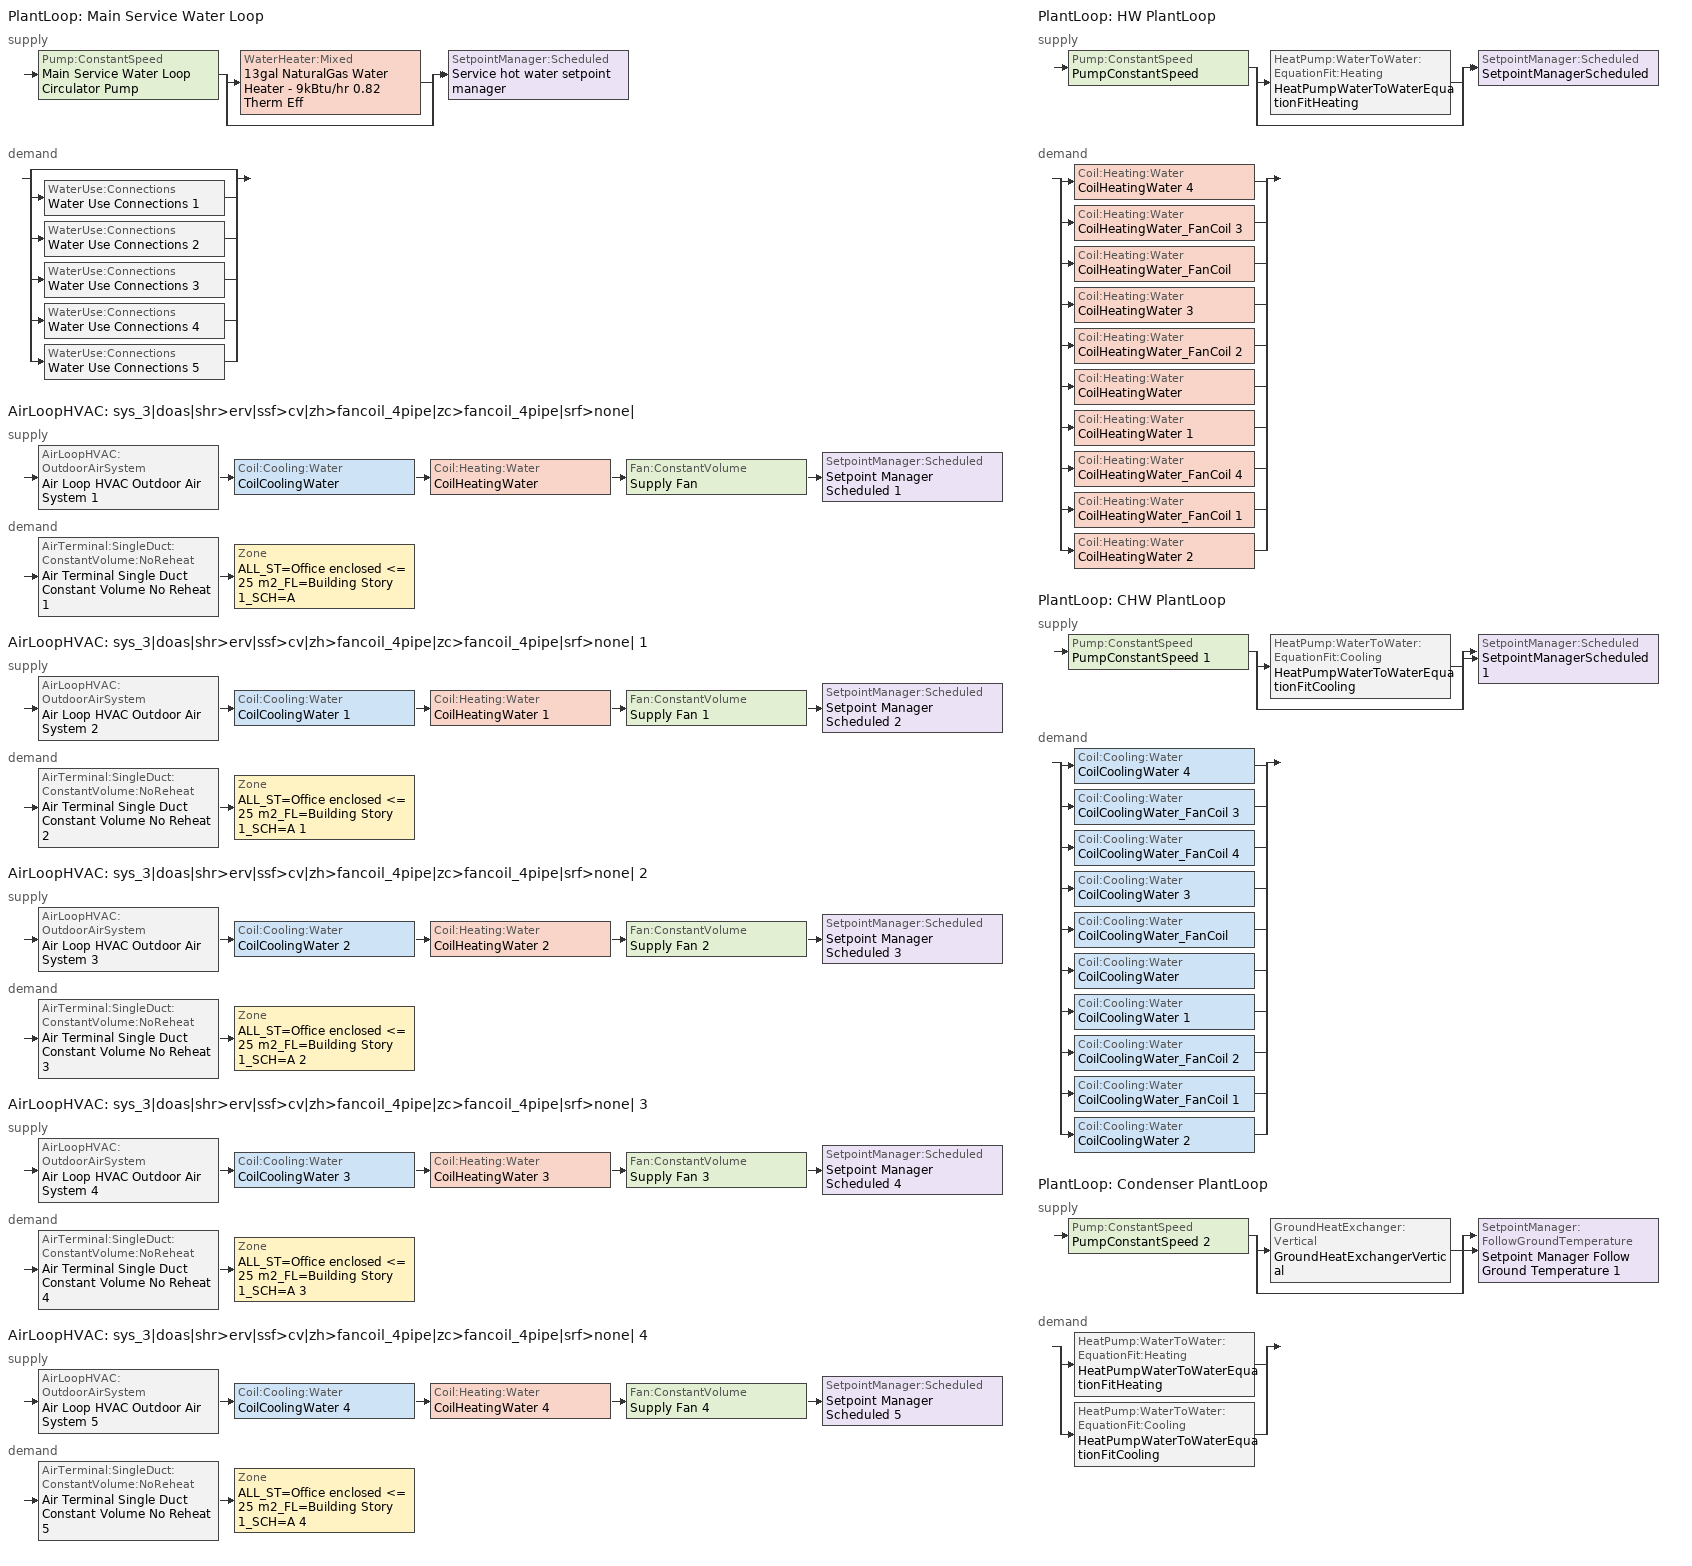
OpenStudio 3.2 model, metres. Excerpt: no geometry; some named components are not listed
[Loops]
PlantLoop 'Main Service Water Loop'
 supply: Pump:ConstantSpeed 'Main Service Water Loop Circulator Pump' > split
  | WaterHeater:Mixed '13gal NaturalGas Water Heater - 9kBtu/hr 0.82 Therm Eff'
  | bypass
  join > SetpointManager:Scheduled 'Service hot water setpoint manager'
 demand: split
  | bypass
  | WaterUse:Connections 'Water Use Connections 1'
  | WaterUse:Connections 'Water Use Connections 2'
  | WaterUse:Connections 'Water Use Connections 3'
  | WaterUse:Connections 'Water Use Connections 4'
  | WaterUse:Connections 'Water Use Connections 5'
AirLoopHVAC 'sys_3|doas|shr>erv|ssf>cv|zh>fancoil_4pipe|zc>fancoil_4pipe|srf>none|'
 supply: AirLoopHVAC:OutdoorAirSystem 'Air Loop HVAC Outdoor Air System 1' > Coil:Cooling:Water 'CoilCoolingWater' > Coil:Heating:Water 'CoilHeatingWater' > Fan:ConstantVolume 'Supply Fan' > SetpointManager:Scheduled 'Setpoint Manager Scheduled 1'
 demand: AirTerminal:SingleDuct:ConstantVolume:NoReheat 'Air Terminal Single Duct Constant Volume No Reheat 1' > Zone 'ALL_ST=Office enclosed <= 25 m2_FL=Building Story 1_SCH=A'
AirLoopHVAC 'sys_3|doas|shr>erv|ssf>cv|zh>fancoil_4pipe|zc>fancoil_4pipe|srf>none| 1'
 supply: AirLoopHVAC:OutdoorAirSystem 'Air Loop HVAC Outdoor Air System 2' > Coil:Cooling:Water 'CoilCoolingWater 1' > Coil:Heating:Water 'CoilHeatingWater 1' > Fan:ConstantVolume 'Supply Fan 1' > SetpointManager:Scheduled 'Setpoint Manager Scheduled 2'
 demand: AirTerminal:SingleDuct:ConstantVolume:NoReheat 'Air Terminal Single Duct Constant Volume No Reheat 2' > Zone 'ALL_ST=Office enclosed <= 25 m2_FL=Building Story 1_SCH=A 1'
AirLoopHVAC 'sys_3|doas|shr>erv|ssf>cv|zh>fancoil_4pipe|zc>fancoil_4pipe|srf>none| 2'
 supply: AirLoopHVAC:OutdoorAirSystem 'Air Loop HVAC Outdoor Air System 3' > Coil:Cooling:Water 'CoilCoolingWater 2' > Coil:Heating:Water 'CoilHeatingWater 2' > Fan:ConstantVolume 'Supply Fan 2' > SetpointManager:Scheduled 'Setpoint Manager Scheduled 3'
 demand: AirTerminal:SingleDuct:ConstantVolume:NoReheat 'Air Terminal Single Duct Constant Volume No Reheat 3' > Zone 'ALL_ST=Office enclosed <= 25 m2_FL=Building Story 1_SCH=A 2'
AirLoopHVAC 'sys_3|doas|shr>erv|ssf>cv|zh>fancoil_4pipe|zc>fancoil_4pipe|srf>none| 3'
 supply: AirLoopHVAC:OutdoorAirSystem 'Air Loop HVAC Outdoor Air System 4' > Coil:Cooling:Water 'CoilCoolingWater 3' > Coil:Heating:Water 'CoilHeatingWater 3' > Fan:ConstantVolume 'Supply Fan 3' > SetpointManager:Scheduled 'Setpoint Manager Scheduled 4'
 demand: AirTerminal:SingleDuct:ConstantVolume:NoReheat 'Air Terminal Single Duct Constant Volume No Reheat 4' > Zone 'ALL_ST=Office enclosed <= 25 m2_FL=Building Story 1_SCH=A 3'
AirLoopHVAC 'sys_3|doas|shr>erv|ssf>cv|zh>fancoil_4pipe|zc>fancoil_4pipe|srf>none| 4'
 supply: AirLoopHVAC:OutdoorAirSystem 'Air Loop HVAC Outdoor Air System 5' > Coil:Cooling:Water 'CoilCoolingWater 4' > Coil:Heating:Water 'CoilHeatingWater 4' > Fan:ConstantVolume 'Supply Fan 4' > SetpointManager:Scheduled 'Setpoint Manager Scheduled 5'
 demand: AirTerminal:SingleDuct:ConstantVolume:NoReheat 'Air Terminal Single Duct Constant Volume No Reheat 5' > Zone 'ALL_ST=Office enclosed <= 25 m2_FL=Building Story 1_SCH=A 4'
PlantLoop 'HW PlantLoop'
 supply: Pump:ConstantSpeed 'PumpConstantSpeed' > split
  | HeatPump:WaterToWater:EquationFit:Heating 'HeatPumpWaterToWaterEquationFitHeating'
  | bypass
  join > SetpointManager:Scheduled 'SetpointManagerScheduled'
 demand: split
  | Coil:Heating:Water 'CoilHeatingWater 4'
  | Coil:Heating:Water 'CoilHeatingWater_FanCoil 3'
  | Coil:Heating:Water 'CoilHeatingWater_FanCoil'
  | Coil:Heating:Water 'CoilHeatingWater 3'
  | Coil:Heating:Water 'CoilHeatingWater_FanCoil 2'
  | Coil:Heating:Water 'CoilHeatingWater'
  | Coil:Heating:Water 'CoilHeatingWater 1'
  | Coil:Heating:Water 'CoilHeatingWater_FanCoil 4'
  | Coil:Heating:Water 'CoilHeatingWater_FanCoil 1'
  | Coil:Heating:Water 'CoilHeatingWater 2'
PlantLoop 'CHW PlantLoop'
 supply: Pump:ConstantSpeed 'PumpConstantSpeed 1' > split
  | HeatPump:WaterToWater:EquationFit:Cooling 'HeatPumpWaterToWaterEquationFitCooling'
  | bypass
  join > SetpointManager:Scheduled 'SetpointManagerScheduled 1'
 demand: split
  | Coil:Cooling:Water 'CoilCoolingWater 4'
  | Coil:Cooling:Water 'CoilCoolingWater_FanCoil 3'
  | Coil:Cooling:Water 'CoilCoolingWater_FanCoil 4'
  | Coil:Cooling:Water 'CoilCoolingWater 3'
  | Coil:Cooling:Water 'CoilCoolingWater_FanCoil'
  | Coil:Cooling:Water 'CoilCoolingWater'
  | Coil:Cooling:Water 'CoilCoolingWater 1'
  | Coil:Cooling:Water 'CoilCoolingWater_FanCoil 2'
  | Coil:Cooling:Water 'CoilCoolingWater_FanCoil 1'
  | Coil:Cooling:Water 'CoilCoolingWater 2'
PlantLoop 'Condenser PlantLoop'
 supply: Pump:ConstantSpeed 'PumpConstantSpeed 2' > split
  | GroundHeatExchanger:Vertical 'GroundHeatExchangerVertical'
  | bypass
  join > SetpointManager:FollowGroundTemperature 'Setpoint Manager Follow Ground Temperature 1'
 demand: split
  | HeatPump:WaterToWater:EquationFit:Heating 'HeatPumpWaterToWaterEquationFitHeating'
  | HeatPump:WaterToWater:EquationFit:Cooling 'HeatPumpWaterToWaterEquationFitCooling'
[Sizing:Zone] Zone Cooling Design Supply Air Temperature Input Method=SupplyAirTemperature; Zone Cooling Design Supply Air Temperature {C}=13; Zone Cooling Design Supply Air Temperature Difference {deltaC}=11.11; Zone Heating Design Supply Air Temperature Input Method=SupplyAirTemperature; Zone Heating Design Supply Air Temperature {C}=43; Zone Heating Design Supply Air Temperature Difference {deltaC}=11.11; Zone Cooling Design Supply Air Humidity Ratio {kg-H2O/kg-air}=0.0085; Zone Heating Design Supply Air Humidity Ratio {kg-H2O/kg-air}=0.008; Zone Heating Sizing Factor=1.3; Zone Cooling Sizing Factor=1.1; Cooling Design Air Flow Method=DesignDay; Heating Design Air Flow Method=DesignDay; Account for Dedicated Outdoor Air System=No; Dedicated Outdoor Air System Control Strategy=NeutralSupplyAir; Dedicated Outdoor Air Low Setpoint Temperature for Design {C}=autosize; Dedicated Outdoor Air High Setpoint Temperature for Design {C}=autosize
ALL_ST=Office enclosed <= 25 m2_FL=Building Story 1_SCH=A; ALL_ST=Office enclosed <= 25 m2_FL=Building Story 1_SCH=A 1; ALL_ST=Office enclosed <= 25 m2_FL=Building Story 1_SCH=A 2; ALL_ST=Office enclosed <= 25 m2_FL=Building Story 1_SCH=A 3; ALL_ST=Office enclosed <= 25 m2_FL=Building Story 1_SCH=A 4
[Zone equipment]
ALL_ST=Office enclosed <= 25 m2_FL=Building Story 1_SCH=A: Air Terminal Single Duct Constant Volume No Reheat 1, ZoneHVACFourPipeFanCoil
ALL_ST=Office enclosed <= 25 m2_FL=Building Story 1_SCH=A 1: Air Terminal Single Duct Constant Volume No Reheat 2, ZoneHVACFourPipeFanCoil 1
ALL_ST=Office enclosed <= 25 m2_FL=Building Story 1_SCH=A 2: Air Terminal Single Duct Constant Volume No Reheat 3, ZoneHVACFourPipeFanCoil 2
ALL_ST=Office enclosed <= 25 m2_FL=Building Story 1_SCH=A 3: Air Terminal Single Duct Constant Volume No Reheat 4, ZoneHVACFourPipeFanCoil 3
ALL_ST=Office enclosed <= 25 m2_FL=Building Story 1_SCH=A 4: Air Terminal Single Duct Constant Volume No Reheat 5, ZoneHVACFourPipeFanCoil 4
[PlantLoop] Glycol Concentration=0; Plant Loop Volume {m3}=Autocalculate; Load Distribution Scheme=Optimal
Main Service Water Loop: Maximum Loop Temperature {C}=60; Minimum Loop Temperature {C}=10
HW PlantLoop; CHW PlantLoop: 
Condenser PlantLoop: Fluid Type=Water; Maximum Loop Flow Rate {m3/s}=0.001111
[Sizing:Plant] Sizing Option=NonCoincident; Zone Timesteps in Averaging Window=1; Coincident Sizing Factor Mode=None
Name | Loop Type | Design Loop Exit Temperature {C} | Loop Design Temperature Difference {deltaC}
Main Service Water Loop | Heating | 60 | 5
HW PlantLoop | Heating | 50 | 10
CHW PlantLoop | Cooling | 7 | 6
Condenser PlantLoop | Condenser | 82 | 11
[SetpointManager:Scheduled] Control Variable=Temperature
Name | Schedule
Service hot water setpoint manager | Service Water Loop Temp - 140F
Setpoint Manager Scheduled 1 | Schedule Ruleset 18
Setpoint Manager Scheduled 2 | Schedule Ruleset 19
Setpoint Manager Scheduled 3 | Schedule Ruleset 20
Setpoint Manager Scheduled 4 | Schedule Ruleset 21
Setpoint Manager Scheduled 5 | Schedule Ruleset 22
SetpointManagerScheduled | Schedule Constant 1
SetpointManagerScheduled 1 | Schedule Constant 2
[Pump:ConstantSpeed] Rated Flow Rate {m3/s}=autosize; Rated Power Consumption {W}=autosize; Fraction of Motor Inefficiencies to Fluid Stream=0; Pump Control Type=Intermittent; Design Power Sizing Method=PowerPerFlowPerPressure; Design Electric Power per Unit Flow Rate {W/(m3/s)}=348701.1; Design Shaft Power per Unit Flow Rate per Unit Head {W-s/m3-Pa}=1.28205
Name | Rated Pump Head {Pa} | Motor Efficiency
Main Service Water Loop Circulator Pump | 410.142 | 0.7
PumpConstantSpeed | 613281 | 0.855
PumpConstantSpeed 1 | 367969 | 0.855
PumpConstantSpeed 2 | 480151 | 0.855
[WaterHeater:Mixed]
13gal NaturalGas Water Heater - 9kBtu/hr 0.82 Therm Eff: Tank Volume {m3}=0.0483791; Setpoint Temperature Schedule=Service Water Loop Temp - 140F; Deadband Temperature Difference {deltaC}=2; Maximum Temperature Limit {C}=60; Heater Control Type=Cycle; Heater Maximum Capacity {W}=2527.81; Heater Fuel Type=NaturalGas; Heater Thermal Efficiency=0.82; Part Load Factor Curve=SWH-EFFFPLR-NECB2011; Off Cycle Parasitic Fuel Consumption Rate {W}=12.8625; Off Cycle Parasitic Fuel Type=NaturalGas; Off Cycle Parasitic Heat Fraction to Tank=0.8; On Cycle Parasitic Fuel Consumption Rate {W}=12.8625; On Cycle Parasitic Fuel Type=NaturalGas; On Cycle Parasitic Heat Fraction to Tank=0; Ambient Temperature Indicator=Schedule; Ambient Temperature Schedule=Water Heater Ambient Temp Schedule - 70.0f; Off Cycle Loss Coefficient to Ambient Temperature {W/K}=0.503439; On Cycle Loss Coefficient to Ambient Temperature {W/K}=0.503439; Use Side Effectiveness=1; Source Side Effectiveness=1; Use Side Design Flow Rate {m3/s}=autosize; Source Side Design Flow Rate {m3/s}=autosize; Indirect Water Heating Recovery Time {hr}=1.5; Source Side Flow Control Mode=IndirectHeatPrimarySetpoint
[WaterHeater:Sizing]
13gal NaturalGas Water Heater - 9kBtu/hr 0.82 Therm Eff: Design Mode=PeakDraw; Time Storage Can Meet Peak Draw {hr}=0.538503; Time for Tank Recovery {hr}=0; Nominal Tank Volume for Autosizing Plant Connections {m3}=1
[WaterUse:Connections] Drain Water Heat Exchanger Type=None; Drain Water Heat Exchanger Destination=Plant
Name | Water Use Equipment Name 1
Water Use Connections 1 | Core_zn Service Water Use 0.06gal/min
Water Use Connections 2 | Perimeter_zn_1 Service Water Use 0.04gal/min
Water Use Connections 3 | Perimeter_zn_2 Service Water Use 0.03gal/min
Water Use Connections 4 | Perimeter_zn_3 Service Water Use 0.04gal/min
Water Use Connections 5 | Perimeter_zn_4 Service Water Use 0.03gal/min
[WaterUse:Equipment:Definition]
Name | Peak Flow Rate {m3/s} | Target Temperature Schedule | Sensible Fraction Schedule | Latent Fraction Schedule
Core_zn Service Water Use Def 0.06gal/min | 3.57689e-06 | Schedule Ruleset 5 | Schedule Ruleset 3 | Schedule Ruleset 4
Perimeter_zn_1 Service Water Use Def 0.04gal/min | 2.71152e-06 | Schedule Ruleset 8 | Schedule Ruleset 6 | Schedule Ruleset 7
Perimeter_zn_2 Service Water Use Def 0.03gal/min | 1.60851e-06 | Schedule Ruleset 11 | Schedule Ruleset 9 | Schedule Ruleset 10
Perimeter_zn_3 Service Water Use Def 0.04gal/min | 2.71152e-06 | Schedule Ruleset 14 | Schedule Ruleset 12 | Schedule Ruleset 13
Perimeter_zn_4 Service Water Use Def 0.03gal/min | 1.60851e-06 | Schedule Ruleset 17 | Schedule Ruleset 15 | Schedule Ruleset 16
[WaterUse:Equipment] Flow Rate Fraction Schedule=NECB-A-Service Water Heating
Name | Water Use Equipment Definition | Space
Core_zn Service Water Use 0.06gal/min | Core_zn Service Water Use Def 0.06gal/min | Core_ZN
Perimeter_zn_1 Service Water Use 0.04gal/min | Perimeter_zn_1 Service Water Use Def 0.04gal/min | Perimeter_ZN_1
Perimeter_zn_2 Service Water Use 0.03gal/min | Perimeter_zn_2 Service Water Use Def 0.03gal/min | Perimeter_ZN_2
Perimeter_zn_3 Service Water Use 0.04gal/min | Perimeter_zn_3 Service Water Use Def 0.04gal/min | Perimeter_ZN_3
Perimeter_zn_4 Service Water Use 0.03gal/min | Perimeter_zn_4 Service Water Use Def 0.03gal/min | Perimeter_ZN_4
[AirLoopHVAC] Design Supply Air Flow Rate {m3/s}=autosize; Design Return Air Flow Fraction of Supply Air Flow=1
Name | Availability Schedule
sys_3|doas|shr>erv|ssf>cv|zh>fancoil_4pipe|zc>fancoil_4pipe|srf>none| | sys_3|doas|shr>none|ssf>cv|zh>fancoil_4pipe|zc>fancoil_4pipe|srf>none| Occ Sch
sys_3|doas|shr>erv|ssf>cv|zh>fancoil_4pipe|zc>fancoil_4pipe|srf>none| 1 | sys_3|doas|shr>none|ssf>cv|zh>fancoil_4pipe|zc>fancoil_4pipe|srf>none| 1 Occ Sch
sys_3|doas|shr>erv|ssf>cv|zh>fancoil_4pipe|zc>fancoil_4pipe|srf>none| 2 | sys_3|doas|shr>none|ssf>cv|zh>fancoil_4pipe|zc>fancoil_4pipe|srf>none| 2 Occ Sch
sys_3|doas|shr>erv|ssf>cv|zh>fancoil_4pipe|zc>fancoil_4pipe|srf>none| 3 | sys_3|doas|shr>none|ssf>cv|zh>fancoil_4pipe|zc>fancoil_4pipe|srf>none| 3 Occ Sch
sys_3|doas|shr>erv|ssf>cv|zh>fancoil_4pipe|zc>fancoil_4pipe|srf>none| 4 | sys_3|doas|shr>none|ssf>cv|zh>fancoil_4pipe|zc>fancoil_4pipe|srf>none| 4 Occ Sch
[Sizing:System] Type of Load to Size On=VentilationRequirement; Design Outdoor Air Flow Rate {m3/s}=Autosize; Central Heating Maximum System Air Flow Ratio=1; Preheat Design Temperature {C}=7; Preheat Design Humidity Ratio {kg-H2O/kg-Air}=0.008; Precool Design Temperature {C}=13; Precool Design Humidity Ratio {kg-H2O/kg-Air}=0.008; Central Cooling Design Supply Air Temperature {C}=19.9; Central Heating Design Supply Air Temperature {C}=20; Sizing Option=NonCoincident; 100% Outdoor Air in Cooling=Yes; 100% Outdoor Air in Heating=Yes; Central Cooling Design Supply Air Humidity Ratio {kg-H2O/kg-Air}=0.0085; Central Heating Design Supply Air Humidity Ratio {kg-H2O/kg-Air}=0.008; Cooling Design Air Flow Method=DesignDay; Cooling Design Air Flow Rate {m3/s}=0; Heating Design Air Flow Method=DesignDay; Heating Design Air Flow Rate {m3/s}=0; System Outdoor Air Method=ZoneSum; Zone Maximum Outdoor Air Fraction=1; Cooling Supply Air Flow Rate Per Floor Area {m3/s-m2}=0.00996765; Cooling Fraction of Autosized Cooling Supply Air Flow Rate=1; Cooling Supply Air Flow Rate Per Unit Cooling Capacity {m3/s-W}=3.94755e-05; Heating Supply Air Flow Rate Per Floor Area {m3/s-m2}=0.00996765; Heating Fraction of Autosized Heating Supply Air Flow Rate=1; Heating Fraction of Autosized Cooling Supply Air Flow Rate=1; Heating Supply Air Flow Rate Per Unit Heating Capacity {m3/s-W}=3.15882e-05; Cooling Design Capacity Method=CoolingDesignCapacity; Cooling Design Capacity {W}=autosize; Cooling Design Capacity Per Floor Area {W/m2}=234.7; Fraction of Autosized Cooling Design Capacity=1; Heating Design Capacity Method=HeatingDesignCapacity; Heating Design Capacity {W}=autosize; Heating Design Capacity Per Floor Area {W/m2}=157; Fraction of Autosized Heating Design Capacity=1; Central Cooling Capacity Control Method=OnOff
sys_3|doas|shr>erv|ssf>cv|zh>fancoil_4pipe|zc>fancoil_4pipe|srf>none|; sys_3|doas|shr>erv|ssf>cv|zh>fancoil_4pipe|zc>fancoil_4pipe|srf>none| 1; sys_3|doas|shr>erv|ssf>cv|zh>fancoil_4pipe|zc>fancoil_4pipe|srf>none| 2; sys_3|doas|shr>erv|ssf>cv|zh>fancoil_4pipe|zc>fancoil_4pipe|srf>none| 3; sys_3|doas|shr>erv|ssf>cv|zh>fancoil_4pipe|zc>fancoil_4pipe|srf>none| 4
[Fan:ConstantVolume] Availability Schedule=Always On Discrete; Fan Total Efficiency=0.39975; Pressure Rise {Pa}=640; Maximum Flow Rate {m3/s}=AutoSize; Motor Efficiency=0.615
Supply Fan; Supply Fan 1; Supply Fan 2; Supply Fan 3; Supply Fan 4
[Coil:Heating:Water] Availability Schedule=Always On Discrete
CoilHeatingWater; CoilHeatingWater_FanCoil; CoilHeatingWater 1; CoilHeatingWater_FanCoil 1; CoilHeatingWater 2; CoilHeatingWater_FanCoil 2; CoilHeatingWater 3; CoilHeatingWater_FanCoil 3; CoilHeatingWater 4; CoilHeatingWater_FanCoil 4
[Coil:Cooling:Water] Availability Schedule=Always On Discrete
CoilCoolingWater; CoilCoolingWater_FanCoil; CoilCoolingWater 1; CoilCoolingWater_FanCoil 1; CoilCoolingWater 2; CoilCoolingWater_FanCoil 2; CoilCoolingWater 3; CoilCoolingWater_FanCoil 3; CoilCoolingWater 4; CoilCoolingWater_FanCoil 4
[Controller:OutdoorAir] Minimum Outdoor Air Flow Rate {m3/s}=autosize; Maximum Outdoor Air Flow Rate {m3/s}=Autosize; Economizer Control Type=NoEconomizer; Economizer Control Action Type=ModulateFlow; Economizer Maximum Limit Dry-Bulb Temperature {C}=28; Economizer Maximum Limit Enthalpy {J/kg}=64000; Economizer Minimum Limit Dry-Bulb Temperature {C}=-100; Lockout Type=NoLockout; Minimum Limit Type=FixedMinimum; High Humidity Control=No; Heat Recovery Bypass Control Type=BypassWhenWithinEconomizerLimits
Name | Minimum Outdoor Air Schedule | Controller Mechanical Ventilation
Controller Outdoor Air 1 | sys_3|doas|shr>none|ssf>cv|zh>fancoil_4pipe|zc>fancoil_4pipe|srf>none| Occ Sch | Controller Mechanical Ventilation 1
Controller Outdoor Air 2 | sys_3|doas|shr>none|ssf>cv|zh>fancoil_4pipe|zc>fancoil_4pipe|srf>none| 1 Occ Sch | Controller Mechanical Ventilation 2
Controller Outdoor Air 3 | sys_3|doas|shr>none|ssf>cv|zh>fancoil_4pipe|zc>fancoil_4pipe|srf>none| 2 Occ Sch | Controller Mechanical Ventilation 3
Controller Outdoor Air 4 | sys_3|doas|shr>none|ssf>cv|zh>fancoil_4pipe|zc>fancoil_4pipe|srf>none| 3 Occ Sch | Controller Mechanical Ventilation 4
Controller Outdoor Air 5 | sys_3|doas|shr>none|ssf>cv|zh>fancoil_4pipe|zc>fancoil_4pipe|srf>none| 4 Occ Sch | Controller Mechanical Ventilation 5
[Controller:MechanicalVentilation] Availability Schedule=Always On Discrete
Controller Mechanical Ventilation 1; Controller Mechanical Ventilation 2; Controller Mechanical Ventilation 3; Controller Mechanical Ventilation 4; Controller Mechanical Ventilation 5
[AirLoopHVAC:OutdoorAirSystem]
Name | Controller
Air Loop HVAC Outdoor Air System 1 | Controller Outdoor Air 1
Air Loop HVAC Outdoor Air System 2 | Controller Outdoor Air 2
Air Loop HVAC Outdoor Air System 3 | Controller Outdoor Air 3
Air Loop HVAC Outdoor Air System 4 | Controller Outdoor Air 4
Air Loop HVAC Outdoor Air System 5 | Controller Outdoor Air 5
[AirTerminal:SingleDuct:ConstantVolume:NoReheat] Availability Schedule=Always On Discrete; Maximum Air Flow Rate {m3/s}=AutoSize
Air Terminal Single Duct Constant Volume No Reheat 1; Air Terminal Single Duct Constant Volume No Reheat 2; Air Terminal Single Duct Constant Volume No Reheat 3; Air Terminal Single Duct Constant Volume No Reheat 4; Air Terminal Single Duct Constant Volume No Reheat 5
[Fan:OnOff] Availability Schedule=Always On Discrete; Fan Total Efficiency=0.39975; Pressure Rise {Pa}=270.9; Maximum Flow Rate {m3/s}=autosize; Motor Efficiency=0.615; Motor In Airstream Fraction=1
Name | Fan Power Ratio Function of Speed Ratio Curve | Fan Efficiency Ratio Function of Speed Ratio Curve
FanOnOff | Fan On Off Power Curve | Fan On Off Efficiency Curve
FanOnOff 1 | Fan On Off Power Curve 1 | Fan On Off Efficiency Curve 1
FanOnOff 2 | Fan On Off Power Curve 2 | Fan On Off Efficiency Curve 2
FanOnOff 3 | Fan On Off Power Curve 3 | Fan On Off Efficiency Curve 3
FanOnOff 4 | Fan On Off Power Curve 4 | Fan On Off Efficiency Curve 4
[ZoneHVAC:FourPipeFanCoil] Availability Schedule=Always On Discrete; Capacity Control Method=CyclingFan; Maximum Supply Air Flow Rate {m3/s}=autosize; Maximum Outdoor Air Flow Rate {m3/s}=1e-06; Maximum Cold Water Flow Rate {m3/s}=autosize; Maximum Hot Water Flow Rate {m3/s}=autosize; Minimum Supply Air Temperature in Cooling Mode {C}=autosize; Maximum Supply Air Temperature in Heating Mode {C}=autosize
Name | Supply Air Fan | Cooling Coil | Heating Coil
ZoneHVACFourPipeFanCoil | FanOnOff | CoilCoolingWater_FanCoil | CoilHeatingWater_FanCoil
ZoneHVACFourPipeFanCoil 1 | FanOnOff 1 | CoilCoolingWater_FanCoil 1 | CoilHeatingWater_FanCoil 1
ZoneHVACFourPipeFanCoil 2 | FanOnOff 2 | CoilCoolingWater_FanCoil 2 | CoilHeatingWater_FanCoil 2
ZoneHVACFourPipeFanCoil 3 | FanOnOff 3 | CoilCoolingWater_FanCoil 3 | CoilHeatingWater_FanCoil 3
ZoneHVACFourPipeFanCoil 4 | FanOnOff 4 | CoilCoolingWater_FanCoil 4 | CoilHeatingWater_FanCoil 4
[HeatPump:WaterToWater:EquationFit:Heating]
HeatPumpWaterToWaterEquationFitHeating: Reference Load Side Flow Rate {m3/s}=Autosize; Reference Source Side Flow Rate {m3/s}=Autosize; Reference Heating Capacity {W}=Autosize; Reference Heating Power Consumption {W}=Autosize; Heating Capacity Curve=Curve Quad Linear 1; Heating Compressor Power Curve=Curve Quad Linear 1; Reference Coefficient of Performance {W/W}=7.5; Sizing Factor=1
[Controller:WaterCoil] Minimum Actuated Flow {m3/s}=0
Name | Water Coil | Action | Controller Convergence Tolerance {deltaC}
Controller Water Coil 1 | CoilHeatingWater 4 | Normal | 0.0001
Controller Water Coil 2 | CoilHeatingWater 3 | Normal | 0.0001
Controller Water Coil 3 | CoilHeatingWater | Normal | 0.0001
Controller Water Coil 4 | CoilHeatingWater 1 | Normal | 0.0001
Controller Water Coil 5 | CoilHeatingWater 2 | Normal | 0.0001
Controller Water Coil 6 | CoilCoolingWater 4 | Reverse
Controller Water Coil 7 | CoilCoolingWater 3 | Reverse
Controller Water Coil 8 | CoilCoolingWater | Reverse
Controller Water Coil 9 | CoilCoolingWater 1 | Reverse
Controller Water Coil 10 | CoilCoolingWater 2 | Reverse
[HeatPump:WaterToWater:EquationFit:Cooling]
HeatPumpWaterToWaterEquationFitCooling: Reference Load Side Flow Rate {m3/s}=Autosize; Reference Source Side Flow Rate {m3/s}=Autosize; Reference Cooling Capacity {W}=Autosize; Reference Cooling Power Consumption {W}=Autosize; Cooling Capacity Curve=Curve Quad Linear 3; Cooling Compressor Power Curve=Curve Quad Linear 4; Reference Coefficient of Performance {W/W}=8; Sizing Factor=1
[SetpointManager:FollowGroundTemperature]
Setpoint Manager Follow Ground Temperature 1: Control Variable=Temperature; Offset Temperature Difference {deltaC}=0; Maximum Setpoint Temperature {C}=80; Minimum Setpoint Temperature {C}=10
[Schedule:Constant]
Name | Value
Always On Discrete | 1
Schedule Constant 1 | 50
Schedule Constant 2 | 7
[Schedule:Ruleset]
Name | Default Day Schedule | Summer Design Day Schedule | Winter Design Day Schedule
Service Water Loop Temp - 140F | Service Water Loop Temp - 140F Default
Water Heater Ambient Temp Schedule - 70.0f | Water Heater Ambient Temp Schedule - 70.0f Default
Schedule Ruleset 3 | Schedule Day 5
Schedule Ruleset 4 | Schedule Day 6
Schedule Ruleset 5 | Schedule Day 7
NECB-A-Service Water Heating | NECB-A-Service Water Heating Default
Schedule Ruleset 6 | Schedule Day 8
Schedule Ruleset 7 | Schedule Day 9
Schedule Ruleset 8 | Schedule Day 10
Schedule Ruleset 9 | Schedule Day 11
Schedule Ruleset 10 | Schedule Day 12
Schedule Ruleset 11 | Schedule Day 13
Schedule Ruleset 12 | Schedule Day 14
Schedule Ruleset 13 | Schedule Day 15
Schedule Ruleset 14 | Schedule Day 16
Schedule Ruleset 15 | Schedule Day 17
Schedule Ruleset 16 | Schedule Day 18
Schedule Ruleset 17 | Schedule Day 19
Schedule Ruleset 18 | Schedule Day 20
Schedule Ruleset 19 | Schedule Day 21
Schedule Ruleset 20 | Schedule Day 22
Schedule Ruleset 21 | Schedule Day 23
Schedule Ruleset 22 | Schedule Day 24
sys_3|doas|shr>none|ssf>cv|zh>fancoil_4pipe|zc>fancoil_4pipe|srf>none| Occ Sch | sys_3|doas|shr>none|ssf>cv|zh>fancoil_4pipe|zc>fancoil_4pipe|srf>none| Occ Sch Default | sys_3|doas|shr>none|ssf>cv|zh>fancoil_4pipe|zc>fancoil_4pipe|srf>none| Occ Sch Summer Design Day | sys_3|doas|shr>none|ssf>cv|zh>fancoil_4pipe|zc>fancoil_4pipe|srf>none| Occ Sch Winter Design Day
sys_3|doas|shr>none|ssf>cv|zh>fancoil_4pipe|zc>fancoil_4pipe|srf>none| 1 Occ Sch | sys_3|doas|shr>none|ssf>cv|zh>fancoil_4pipe|zc>fancoil_4pipe|srf>none| 1 Occ Sch Default | sys_3|doas|shr>none|ssf>cv|zh>fancoil_4pipe|zc>fancoil_4pipe|srf>none| 1 Occ Sch Summer Design Day | sys_3|doas|shr>none|ssf>cv|zh>fancoil_4pipe|zc>fancoil_4pipe|srf>none| 1 Occ Sch Winter Design Day
sys_3|doas|shr>none|ssf>cv|zh>fancoil_4pipe|zc>fancoil_4pipe|srf>none| 2 Occ Sch | sys_3|doas|shr>none|ssf>cv|zh>fancoil_4pipe|zc>fancoil_4pipe|srf>none| 2 Occ Sch Default | sys_3|doas|shr>none|ssf>cv|zh>fancoil_4pipe|zc>fancoil_4pipe|srf>none| 2 Occ Sch Summer Design Day | sys_3|doas|shr>none|ssf>cv|zh>fancoil_4pipe|zc>fancoil_4pipe|srf>none| 2 Occ Sch Winter Design Day
sys_3|doas|shr>none|ssf>cv|zh>fancoil_4pipe|zc>fancoil_4pipe|srf>none| 3 Occ Sch | sys_3|doas|shr>none|ssf>cv|zh>fancoil_4pipe|zc>fancoil_4pipe|srf>none| 3 Occ Sch Default | sys_3|doas|shr>none|ssf>cv|zh>fancoil_4pipe|zc>fancoil_4pipe|srf>none| 3 Occ Sch Summer Design Day | sys_3|doas|shr>none|ssf>cv|zh>fancoil_4pipe|zc>fancoil_4pipe|srf>none| 3 Occ Sch Winter Design Day
sys_3|doas|shr>none|ssf>cv|zh>fancoil_4pipe|zc>fancoil_4pipe|srf>none| 4 Occ Sch | sys_3|doas|shr>none|ssf>cv|zh>fancoil_4pipe|zc>fancoil_4pipe|srf>none| 4 Occ Sch Default | sys_3|doas|shr>none|ssf>cv|zh>fancoil_4pipe|zc>fancoil_4pipe|srf>none| 4 Occ Sch Summer Design Day | sys_3|doas|shr>none|ssf>cv|zh>fancoil_4pipe|zc>fancoil_4pipe|srf>none| 4 Occ Sch Winter Design Day
[Schedule:Day]
Service Water Loop Temp - 140F Default; Schedule Day 7; Schedule Day 10; Schedule Day 13; Schedule Day 16; Schedule Day 19: 24, 0, 60
Water Heater Ambient Temp Schedule - 70.0f Default: 24, 0, 21.1111
Schedule Day 5; Schedule Day 8; Schedule Day 11; Schedule Day 14; Schedule Day 17: 24, 0, 0.2
Schedule Day 6; NECB-A-Service Water Heating Sat Day; NECB-A-Service Water Heating Sun|Hol Day; Schedule Day 9; Schedule Day 12; Schedule Day 15; Schedule Day 18: 24, 0, 0.05
NECB-A-Service Water Heating Default; NECB-A-Service Water Heating Default|Wkdy Day: 7, 0, 0.05, 8, 0, 0.1, 10, 0, 0.5, 16, 0, 0.9, 17, 0, 0.7, 18, 0, 0.5, 19, 0, 0.3, 22, 0, 0.2, 24, 0, 0.05
Schedule Day 20; Schedule Day 21; Schedule Day 22; Schedule Day 23; Schedule Day 24: 24, 0, 20
sys_3|doas|shr>none|ssf>cv|zh>fancoil_4pipe|zc>fancoil_4pipe|srf>none| Occ Sch Default; sys_3|doas|shr>none|ssf>cv|zh>fancoil_4pipe|zc>fancoil_4pipe|srf>none| 1 Occ Sch Default; sys_3|doas|shr>none|ssf>cv|zh>fancoil_4pipe|zc>fancoil_4pipe|srf>none| 2 Occ Sch Default; sys_3|doas|shr>none|ssf>cv|zh>fancoil_4pipe|zc>fancoil_4pipe|srf>none| 3 Occ Sch Default; sys_3|doas|shr>none|ssf>cv|zh>fancoil_4pipe|zc>fancoil_4pipe|srf>none| 4 Occ Sch Default: 8, 0, 0, 19, 0, 1, 24, 0, 0
sys_3|doas|shr>none|ssf>cv|zh>fancoil_4pipe|zc>fancoil_4pipe|srf>none| Occ Sch Winter Design Day; sys_3|doas|shr>none|ssf>cv|zh>fancoil_4pipe|zc>fancoil_4pipe|srf>none| Occ Sch Summer Design Day; sys_3|doas|shr>none|ssf>cv|zh>fancoil_4pipe|zc>fancoil_4pipe|srf>none| 1 Occ Sch Winter Design Day; sys_3|doas|shr>none|ssf>cv|zh>fancoil_4pipe|zc>fancoil_4pipe|srf>none| 1 Occ Sch Summer Design Day; sys_3|doas|shr>none|ssf>cv|zh>fancoil_4pipe|zc>fancoil_4pipe|srf>none| 2 Occ Sch Winter Design Day; sys_3|doas|shr>none|ssf>cv|zh>fancoil_4pipe|zc>fancoil_4pipe|srf>none| 2 Occ Sch Summer Design Day; sys_3|doas|shr>none|ssf>cv|zh>fancoil_4pipe|zc>fancoil_4pipe|srf>none| 3 Occ Sch Winter Design Day; sys_3|doas|shr>none|ssf>cv|zh>fancoil_4pipe|zc>fancoil_4pipe|srf>none| 3 Occ Sch Summer Design Day; sys_3|doas|shr>none|ssf>cv|zh>fancoil_4pipe|zc>fancoil_4pipe|srf>none| 4 Occ Sch Winter Design Day; sys_3|doas|shr>none|ssf>cv|zh>fancoil_4pipe|zc>fancoil_4pipe|srf>none| 4 Occ Sch Summer Design Day: 24, 0, 1
sys_3|doas|shr>none|ssf>cv|zh>fancoil_4pipe|zc>fancoil_4pipe|srf>none| Occ Sch Sunday; sys_3|doas|shr>none|ssf>cv|zh>fancoil_4pipe|zc>fancoil_4pipe|srf>none| 1 Occ Sch Sunday; sys_3|doas|shr>none|ssf>cv|zh>fancoil_4pipe|zc>fancoil_4pipe|srf>none| 2 Occ Sch Sunday; sys_3|doas|shr>none|ssf>cv|zh>fancoil_4pipe|zc>fancoil_4pipe|srf>none| 3 Occ Sch Sunday; sys_3|doas|shr>none|ssf>cv|zh>fancoil_4pipe|zc>fancoil_4pipe|srf>none| 4 Occ Sch Sunday: 24, 0, 0
[Schedule:Rule] Date Specification Type=DateRange; Start Month=1; Start Day=1; End Month=12; End Day=31
Name | Schedule Ruleset | Rule Order | Day Schedule | Apply Monday | Apply Tuesday | Apply Wednesday | Apply Thursday | Apply Friday | Apply Saturday | Apply Sunday
Schedule Rule 17 | NECB-A-Service Water Heating | 2 | NECB-A-Service Water Heating Default|Wkdy Day | Yes | Yes | Yes | Yes | Yes
Schedule Rule 18 | NECB-A-Service Water Heating | 1 | NECB-A-Service Water Heating Sat Day |  |  |  |  |  | Yes
Schedule Rule 19 | NECB-A-Service Water Heating | 0 | NECB-A-Service Water Heating Sun|Hol Day |  |  |  |  |  |  | Yes
sys_3|doas|shr>none|ssf>cv|zh>fancoil_4pipe|zc>fancoil_4pipe|srf>none| Occ Sch Sunday Rule | sys_3|doas|shr>none|ssf>cv|zh>fancoil_4pipe|zc>fancoil_4pipe|srf>none| Occ Sch | 0 | sys_3|doas|shr>none|ssf>cv|zh>fancoil_4pipe|zc>fancoil_4pipe|srf>none| Occ Sch Sunday |  |  |  |  |  | Yes | Yes
sys_3|doas|shr>none|ssf>cv|zh>fancoil_4pipe|zc>fancoil_4pipe|srf>none| 1 Occ Sch Sunday Rule | sys_3|doas|shr>none|ssf>cv|zh>fancoil_4pipe|zc>fancoil_4pipe|srf>none| 1 Occ Sch | 0 | sys_3|doas|shr>none|ssf>cv|zh>fancoil_4pipe|zc>fancoil_4pipe|srf>none| 1 Occ Sch Sunday |  |  |  |  |  | Yes | Yes
sys_3|doas|shr>none|ssf>cv|zh>fancoil_4pipe|zc>fancoil_4pipe|srf>none| 2 Occ Sch Sunday Rule | sys_3|doas|shr>none|ssf>cv|zh>fancoil_4pipe|zc>fancoil_4pipe|srf>none| 2 Occ Sch | 0 | sys_3|doas|shr>none|ssf>cv|zh>fancoil_4pipe|zc>fancoil_4pipe|srf>none| 2 Occ Sch Sunday |  |  |  |  |  | Yes | Yes
sys_3|doas|shr>none|ssf>cv|zh>fancoil_4pipe|zc>fancoil_4pipe|srf>none| 3 Occ Sch Sunday Rule | sys_3|doas|shr>none|ssf>cv|zh>fancoil_4pipe|zc>fancoil_4pipe|srf>none| 3 Occ Sch | 0 | sys_3|doas|shr>none|ssf>cv|zh>fancoil_4pipe|zc>fancoil_4pipe|srf>none| 3 Occ Sch Sunday |  |  |  |  |  | Yes | Yes
sys_3|doas|shr>none|ssf>cv|zh>fancoil_4pipe|zc>fancoil_4pipe|srf>none| 4 Occ Sch Sunday Rule | sys_3|doas|shr>none|ssf>cv|zh>fancoil_4pipe|zc>fancoil_4pipe|srf>none| 4 Occ Sch | 0 | sys_3|doas|shr>none|ssf>cv|zh>fancoil_4pipe|zc>fancoil_4pipe|srf>none| 4 Occ Sch Sunday |  |  |  |  |  | Yes | Yes
[Curve:Exponent] Coefficient1 Constant=1; Coefficient2 Constant=0; Coefficient3 Constant=0; Minimum Value of x=0; Maximum Value of x=1
Fan On Off Power Curve; Fan On Off Power Curve 1; Fan On Off Power Curve 2; Fan On Off Power Curve 3; Fan On Off Power Curve 4
[Curve:Cubic] Minimum Value of x=0; Maximum Value of x=1
Name | Coefficient1 Constant | Coefficient2 x | Coefficient3 x**2 | Coefficient4 x**3
Fan On Off Efficiency Curve; Fan On Off Efficiency Curve 1; Fan On Off Efficiency Curve 2; Fan On Off Efficiency Curve 3; Fan On Off Efficiency Curve 4 | 1 | 0 | 0 | 0
SWH-EFFFPLR-NECB2011 | 0.7576 | 1.0071 | -1.4443 | 0.6844
[Curve:QuadLinear] Minimum Value of w {BasedOnField A2}=-100; Maximum Value of w {BasedOnField A2}=100; Minimum Value of x {BasedOnField A3}=-100; Maximum Value of x {BasedOnField A3}=100; Minimum Value of y {BasedOnField A4}=0; Maximum Value of y {BasedOnField A4}=100; Minimum Value of z {BasedOnField A5}=0; Maximum Value of z {BasedOnField A5}=100
Name | Coefficient1 Constant | Coefficient2 w | Coefficient3 x | Coefficient4 y | Coefficient5 z
Curve Quad Linear 1 | -3.33491 | -0.514519 | 4.51593 | 0.0179711 | 0.155798
Curve Quad Linear 3 | -1.52031 | 3.46626 | -1.32268 | 0.0939568 | 0.0389755
Curve Quad Linear 4 | -8.59564 | 0.962651 | 8.69489 | 0.0250167 | -0.201327
